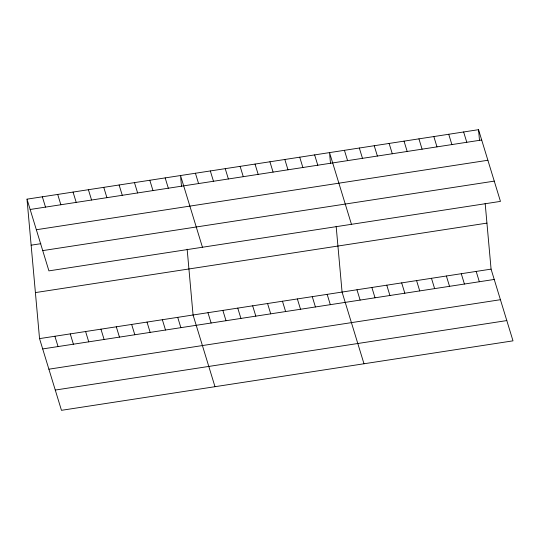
<?xml version="1.0" encoding="UTF-8"?>
<svg xmlns="http://www.w3.org/2000/svg" width="540" height="540" viewBox="0 0 540 540"><rect width="100%" height="100%" fill="white"/><g stroke="black" fill="none" stroke-linecap="round" stroke-linejoin="round"><path stroke-width="0.81" d="M27 199.159L478.535 129.681L500.459 201.386L48.924 270.871L27 199.159L39.541 338.614L61.466 410.319L513 340.841L491.076 269.129L485.163 203.357M30.152 209.48L481.694 139.995M36.349 229.736L487.883 160.258M31.138 245.18L40.838 243.689M42.727 250.614L494.262 181.13M35.404 292.592L486.938 223.115M39.541 338.614L491.076 269.129M42.694 348.928L494.228 279.45M48.89 369.191L500.425 299.707M55.269 390.062L506.804 320.578M463.637 131.969L466.79 142.29M448.733 134.264L451.886 144.585M476.179 271.424L479.331 281.738M433.836 136.559L436.988 146.88M461.275 273.719L464.427 284.033M418.932 138.854L422.084 149.168M446.377 276.007L449.53 286.328M404.035 141.143L407.187 151.463M431.474 278.303L434.626 288.623M389.131 143.438L392.283 153.758M416.576 280.598L419.729 290.912M374.233 145.733L377.386 156.047M401.672 282.886L404.825 293.207M359.33 148.021L362.482 158.342M386.775 285.181L389.927 295.502M344.432 150.316L347.585 160.637M371.871 287.476L375.023 297.79M351.452 224.316L329.528 152.611L330.487 163.289M356.967 289.764L360.126 300.085M314.631 154.899L317.783 165.22M363.994 363.771L342.07 292.059L336.157 226.287M299.727 157.194L302.879 167.515M327.166 294.354L330.325 304.668M284.83 159.489L287.982 169.803M312.269 296.642L315.421 306.963M269.926 161.777L273.078 172.098M297.365 298.937L300.524 309.258M255.029 164.072L258.181 174.393M282.467 301.232L285.62 311.546M240.125 166.367L243.277 176.681M267.563 303.521L270.722 313.841M225.227 168.656L228.38 178.976M252.666 305.816L255.818 316.136M210.323 170.951L213.476 181.271M237.762 308.111L240.921 318.425M195.426 173.246L198.578 183.56M222.865 310.399L226.017 320.72M202.446 247.246L180.522 175.541L181.481 186.219M207.961 312.694L211.12 323.015M165.173 177.903L168.325 188.217M214.988 386.694L193.064 314.989L187.15 249.217M149.816 180.259L152.975 190.579M177.714 317.351L180.866 327.665M134.467 182.621L137.619 192.942M162.358 319.714L165.51 330.028M119.111 184.984L122.269 195.304M147.008 322.076L150.161 332.39M103.761 187.346L106.913 197.667M131.652 324.439L134.811 334.753M88.412 189.709L91.564 200.029M116.303 326.801L119.455 337.115M73.055 192.071L76.214 202.392M100.953 329.164L104.105 339.478M57.706 194.434L60.858 204.755M85.597 331.526L88.749 341.84M42.35 196.796L45.509 207.117M70.247 333.889L73.4 344.203M54.891 336.251L58.05 346.565M478.535 129.681L479.493 140.359"/></g></svg>
